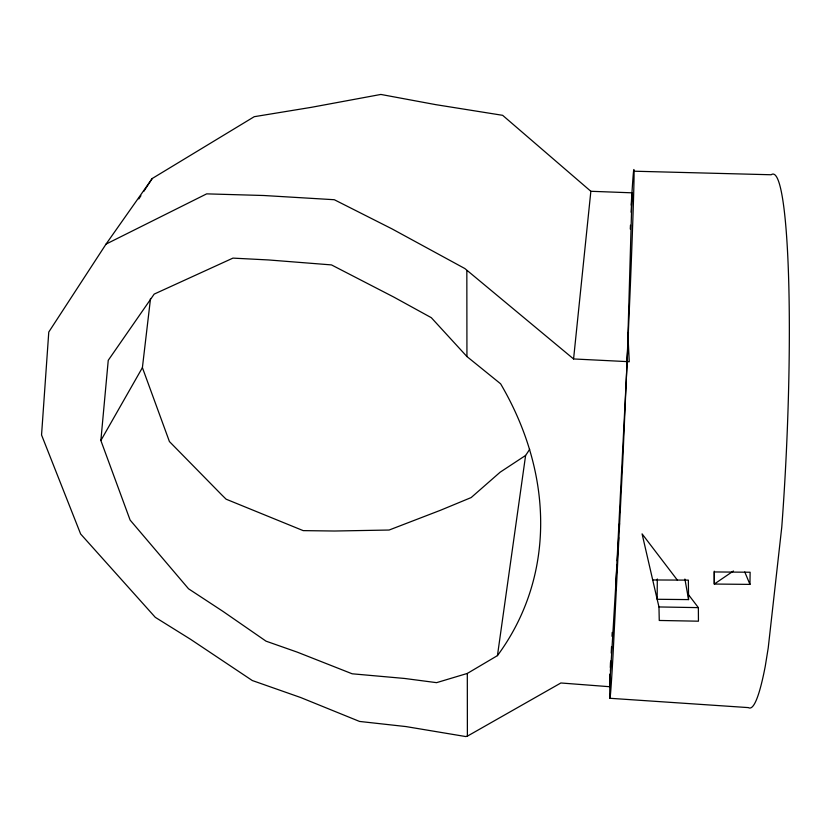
<?xml version="1.0" encoding="UTF-8"?>
<svg xmlns="http://www.w3.org/2000/svg" width="831" height="831" viewBox="0 0 831 831"><rect width="100%" height="100%" fill="white"/><g stroke="black" fill="none" stroke-linecap="round" stroke-linejoin="round"><path stroke-width="1.25" d="M657.3 578.989L657.165 599.286L658.973 606.952L659.253 620.466L698.445 621.193L698.362 607.627L688.515 594.726M749.957 584.39L750.123 572.237L714.296 571.946L714.296 584.048L749.957 584.39L744.773 571.967M615.844 584.1L627.187 361.61L632.09 192.823L590.851 191.286L502.641 115.322L435.683 104.633L380.868 94.443L311.261 107.344L254.244 116.693L152.208 178.52L106.046 244.106L48.78 332.026L41.55 434.977L80.628 533.98L155.283 617.329L190.631 639.351L252.292 680.527L300.635 697.51L359.563 721.443L405.944 726.574L465.744 736.557L467.386 736.141L560.883 682.978L609.653 686.718L617.007 564.706M610.131 674.273A264.455 2.109 -87.4 0 0 612.966 656.397L622.866 459.003L630.345 285.957A264.455 2.109 -87.4 0 0 631.986 192.356M628.153 339.131L629.244 361.776L627.187 361.61L628.444 332.244M609.653 686.718L610.266 673.796M610.38 671.209L610.868 660.863M611.232 653.114L611.533 646.643M612.011 636.307L612.198 632.422M630.293 229.055L630.48 225.17M631.124 212.237L632.09 192.823M617.246 560.832L617.869 550.486M618.181 545.313L618.648 537.564M619.188 528.516L619.5 523.343M620.206 511.709L620.362 509.123M100.863 440.513L108.248 360.311L154.182 294.101L232.94 258.119L268.475 259.947L331.486 264.912L393.852 297.103L431.31 317.681L466.939 356.551L500.615 383.808A348.137 275.487 22.5 0 1 497.447 655.617L467.313 673.442L436.576 682.656L404.583 678.46L352.178 673.796L297.301 652.158L266.034 641.168L222.947 611.367L188.544 588.795L130.114 520.071L100.863 440.513L142.402 367.634L150.525 298.474M627.187 361.61L573.577 358.95L590.851 191.286M497.447 655.617L525.608 455.44A288.461 246.765 24.5 0 0 529.669 449.28M138.829 198.921L140.927 195.721M143.732 191.442L152.208 178.52M733.441 570.99L714.296 584.048L714.245 571.167M525.608 455.44L500.158 472.185L471.167 497.561L440.492 510.265L389.116 530.033L334.498 531.019L303.18 530.625L226.115 499.192L221.648 494.788L169.42 441.552L142.402 367.634M106.046 244.106L206.67 193.862L263.739 195.503L334.301 199.72L391.92 228.837L464.861 268.548L573.577 358.95M653.124 579.965L688.359 580.121L688.567 599.598L657.165 599.286L642.083 533.866L677.338 580.069M658.973 606.952L698.362 607.627M633.606 171.196L771.178 174.759A267.343 25.346 -87.5 0 1 781.763 527.176L768.218 647.983L765.278 666.14A267.343 25.346 -87.5 0 1 748.409 707.607L609.829 698.279M684.9 579.03L688.567 599.598M466.835 270.709L466.939 356.551M467.313 673.442L467.386 736.141M610.328 667.418A264.455 2.109 -87.4 0 1 610.484 662.421M631.207 205.122A264.455 2.109 -87.4 0 1 631.612 198.277"/></g></svg>
